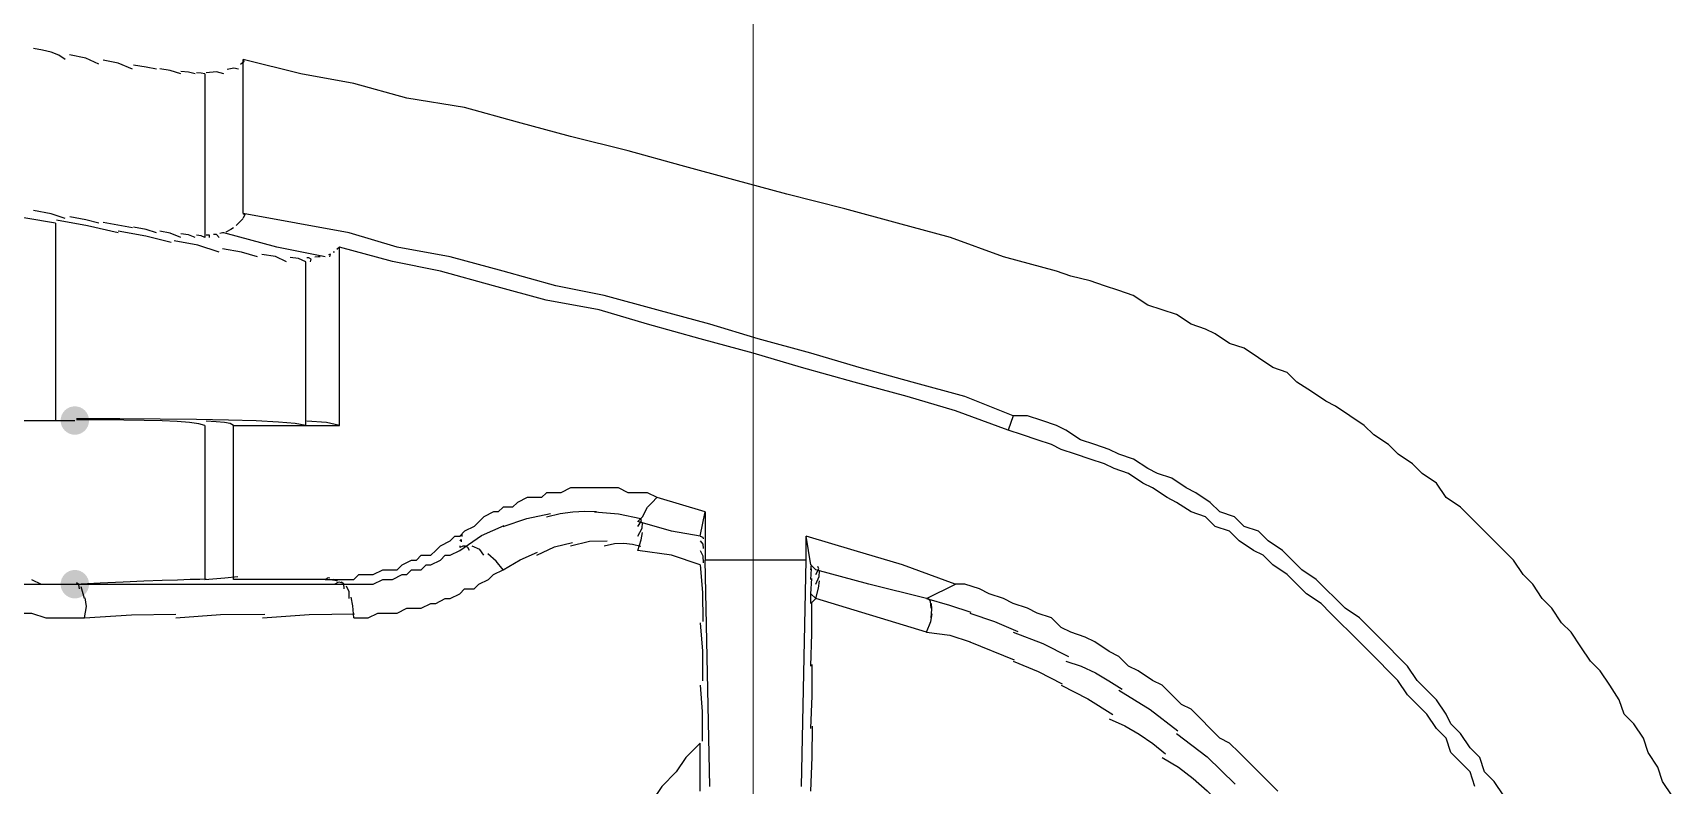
# Model space of a CAD drawing. Header units: millimetres. Extents: x 9 to 367, y 9 to 251.
# Drawn here: x 274.16 to 288.59, y 226.58 to 233.2 of the extents above; entities that cross this region are included whole.
import ezdxf

# ---------------------------------------------------------------- set-up
doc = ezdxf.new("R2010")
doc.units = ezdxf.units.MM
doc.layers.add('图层 1', color=7, linetype='Continuous')

msp = doc.modelspace()

# ---------------------------------------------------------------- hatches: boundary and pattern name
at = {"layer": '图层 1'}
h = msp.add_hatch(color=7, dxfattribs=at)
edge = h.paths.add_edge_path()
edge.add_arc((274.531737, 229.785298), 0.12506, 0, 360)
h = msp.add_hatch(color=7, dxfattribs=at)
edge = h.paths.add_edge_path()
edge.add_arc((274.531737, 228.345929), 0.12506, 0, 360)

# ---------------------------------------------------------------- linework, layer by layer
at = {"layer": '图层 1', "color": 3, "lineweight": 5}
msp.add_lwpolyline([(280.500702, 205.231929), (280.500702, 237.108929)], dxfattribs=at)
at = {"layer": '图层 1', "color": 7, "lineweight": 25}
for points in [[(274.447, 232.960298), (274.390473, 232.997918), (274.322866, 233.02393), (274.247918, 233.042203), (274.169364, 233.056606)], [(274.743263, 232.917894), (274.629227, 232.973148), (274.486088, 233.002208)], [(276.013474, 232.960298), (276.018766, 232.939793), (275.990191, 232.916906)], [(276.013474, 231.605667), (276.013474, 232.960333)], [(283.167561, 231.097702), (282.702247, 231.224702), (282.236227, 231.394035), (281.770561, 231.521035), (281.305247, 231.648035), (280.796894, 231.775035), (280.331228, 231.902035), (279.865914, 232.029035), (279.399894, 232.156035), (278.891894, 232.283035), (278.42658, 232.410035), (277.960561, 232.537035), (277.452914, 232.621702), (276.986894, 232.748702), (276.521227, 232.833369), (276.01358, 232.960369)], [(275.039526, 232.875702), (274.913937, 232.927737), (274.781998, 232.953313)], [(275.251404, 232.875702), (275.160034, 232.894355), (275.048557, 232.911685)], [(275.462929, 232.833333), (275.371648, 232.863893), (275.278779, 232.878842)], [(275.590071, 232.833333), (275.5327, 232.847753), (275.46554, 232.855558)], [(275.67449, 232.833333), (275.644195, 232.840874), (275.603582, 232.843917)], [(275.67449, 232.833333), (275.67449, 231.394)], [(275.843965, 232.833333), (275.776716, 232.85106), (275.688037, 232.843917)], [(275.971106, 232.875702), (275.929566, 232.885095), (275.871622, 232.873585)], [(274.362227, 231.520929), (273.85458, 231.605596)], [(274.447, 231.563298), (274.322999, 231.602897), (274.169364, 231.632442)], [(274.362227, 231.520929), (274.362227, 229.785263)], [(274.912772, 231.436333), (274.64228, 231.496747), (274.371259, 231.547106)], [(274.743263, 231.520929), (274.629536, 231.551092), (274.486441, 231.577021)], [(275.039526, 231.478737), (274.782351, 231.527421)], [(276.013474, 231.563298), (275.951738, 231.499445)], [(276.013474, 231.605667), (276.028291, 231.596847), (276.013474, 231.565803)], [(282.786526, 229.827667), (282.363545, 229.997), (281.897526, 230.124), (281.431859, 230.251), (281.008526, 230.378), (280.543212, 230.505), (280.119526, 230.632), (279.653859, 230.759), (279.188545, 230.886), (278.765212, 230.970667), (278.299192, 231.097667), (277.833526, 231.224667), (277.368212, 231.309333), (276.944526, 231.436333), (276.478859, 231.521), (276.013545, 231.605667)], [(275.378192, 231.351596), (275.156207, 231.405747), (274.913584, 231.450374)], [(275.251404, 231.436333), (275.160211, 231.465526), (275.048909, 231.484664)], [(275.462929, 231.393965), (275.37178, 231.434137), (275.278779, 231.450762)], [(275.590071, 231.393965), (275.5327, 231.417557), (275.46554, 231.427126)], [(275.67449, 231.393965), (275.644195, 231.410325), (275.603582, 231.414779)], [(275.716859, 231.393965), (275.715227, 231.414382), (275.687931, 231.414426)], [(275.801596, 231.393965), (275.778577, 231.421393), (275.750796, 231.421834)], [(275.843965, 231.436333), (275.831485, 231.434658), (275.807629, 231.430336)], [(276.732824, 231.224631), (276.309843, 231.309298), (275.843824, 231.436298)], [(275.928737, 231.478737), (275.903999, 231.465111), (275.858887, 231.440637)], [(275.801596, 231.267035), (275.614977, 231.326567), (275.406132, 231.36546)], [(276.140263, 231.224631), (275.999196, 231.267317), (275.831935, 231.296245)], [(276.39451, 231.182263), (276.296658, 231.226625), (276.175787, 231.246116)], [(276.690772, 231.224631), (276.673971, 231.225822), (276.644206, 231.222515)], [(276.732824, 231.224631), (276.707776, 231.231687)], [(276.775192, 231.224631), (276.780263, 231.248444), (276.763903, 231.242623)], [(276.817561, 231.267035), (276.80345, 231.265271)], [(276.859929, 231.309227), (276.838057, 231.289119)], [(282.74451, 229.700702), (282.278843, 229.870035), (281.855157, 229.997035), (281.38949, 230.124035), (280.924176, 230.251035), (280.500843, 230.378035), (280.034824, 230.505035), (279.56951, 230.632035), (279.146176, 230.759035), (278.680157, 230.843702), (278.21449, 230.970702), (277.749176, 231.097702), (277.325843, 231.182369), (276.859824, 231.309369)], [(276.859929, 229.742894), (276.859929, 231.309227)], [(276.563667, 231.182263), (276.498535, 231.209294), (276.425731, 231.218599)], [(276.563667, 229.742894), (276.563667, 231.182227)], [(276.606035, 231.182263), (276.610533, 231.203259), (276.590557, 231.215749), (276.573227, 231.214718)], [(288.586228, 226.483227), (288.501561, 226.610227), (288.459228, 226.737227), (288.374561, 226.864227), (288.33258, 226.991227), (288.247561, 227.118227), (288.162894, 227.202894), (288.120561, 227.329894), (288.036247, 227.456894), (287.95158, 227.583894), (287.866561, 227.668561), (287.781894, 227.795561), (287.697228, 227.922561), (287.612914, 228.007227), (287.527894, 228.134227), (287.443227, 228.218894), (287.358561, 228.345894), (287.274247, 228.430561), (287.189227, 228.557561), (287.104561, 228.642227), (287.019894, 228.726894), (286.893247, 228.853894), (286.808227, 228.938561), (286.723561, 229.023227), (286.596914, 229.107894), (286.511894, 229.234894), (286.384894, 229.319561), (286.300228, 229.404227), (286.17358, 229.488894), (286.088561, 229.573561), (285.961561, 229.658227), (285.877247, 229.742894), (285.749894, 229.827561), (285.622894, 229.912227), (285.53858, 229.954561), (285.411228, 230.039227), (285.284227, 230.123894), (285.199561, 230.208561), (285.072561, 230.250894), (284.945561, 230.335561), (284.818914, 230.420227), (284.691561, 230.462561), (284.564561, 230.547227), (284.480247, 230.589561), (284.352894, 230.631894), (284.225894, 230.716561), (284.099247, 230.758894), (283.971894, 230.801227), (283.844894, 230.885894), (283.718247, 230.928227), (283.590894, 230.970561), (283.463894, 231.012894), (283.294561, 231.055227), (283.167561, 231.097561)], [(273.600192, 229.870035), (273.684859, 229.870035), (273.769526, 229.827702), (273.854545, 229.827702), (273.981192, 229.827702), (274.065859, 229.785369), (274.150878, 229.785369), (274.235545, 229.785369), (274.362192, 229.785369)], [(274.150702, 229.785298), (274.235369, 229.785298), (274.319683, 229.785298), (274.447035, 229.785298), (274.531702, 229.785298)], [(274.362227, 229.785298), (274.446894, 229.785298), (274.531561, 229.785298)], [(276.563667, 229.742894), (276.469594, 229.758837), (276.322328, 229.77148), (276.125858, 229.78123), (275.884173, 229.788491), (275.601262, 229.793668), (275.281115, 229.797167), (274.927722, 229.799392), (274.545072, 229.80075)], [(275.67449, 229.742894), (275.622438, 229.757069), (275.541306, 229.768123), (275.432905, 229.776474), (275.299047, 229.782538), (275.141541, 229.786733), (274.962199, 229.789477), (274.762831, 229.791188), (274.545249, 229.792283)], [(282.786526, 229.827667), (282.744545, 229.700667)], [(287.104667, 226.483227), (287.02, 226.610227), (286.935333, 226.694894), (286.893, 226.821894), (286.808333, 226.906561), (286.723667, 227.033561), (286.639, 227.118227), (286.596667, 227.202894), (286.512, 227.329894), (286.427333, 227.414561), (286.342667, 227.499227), (286.257647, 227.626227), (286.173333, 227.710894), (286.088667, 227.795561), (286.004, 227.880227), (285.919686, 227.964894), (285.834667, 228.049561), (285.707667, 228.134227), (285.623, 228.218894), (285.538333, 228.303561), (285.453667, 228.388227), (285.326667, 228.472894), (285.242, 228.557561), (285.157333, 228.642227), (285.030333, 228.726894), (284.945667, 228.811561), (284.818667, 228.853894), (284.734, 228.938561), (284.607, 228.980894), (284.522333, 229.065561), (284.395333, 229.150227), (284.310667, 229.192561), (284.183667, 229.277227), (284.056667, 229.319561), (283.972, 229.361894), (283.845, 229.446561), (283.718, 229.488894), (283.633333, 229.531228), (283.506333, 229.573561), (283.379333, 229.615894), (283.252333, 229.700561), (283.167667, 229.742894), (283.040667, 229.785227), (282.913667, 229.827561), (282.786667, 229.827561)], [(275.67449, 229.742894), (275.67449, 228.388227)], [(275.928737, 229.742894), (275.899622, 229.757656), (275.847422, 229.767589), (275.775643, 229.774347), (275.68779, 229.779583)], [(275.928737, 228.388298), (275.928737, 229.742965)], [(275.928737, 229.742894), (276.860071, 229.742894)], [(276.859929, 229.742894), (276.746996, 229.76825), (276.573474, 229.780641)], [(286.850843, 226.567894), (286.80851, 226.694894), (286.72349, 226.779561), (286.638824, 226.864227), (286.596843, 226.991227), (286.512176, 227.075894), (286.427157, 227.202894), (286.34249, 227.287561), (286.257824, 227.372227), (286.17351, 227.499227), (286.08849, 227.583894), (286.003824, 227.668561), (285.91951, 227.753227), (285.834843, 227.837894), (285.750176, 227.922561), (285.665157, 228.007227), (285.58049, 228.091894), (285.496176, 228.176561), (285.368824, 228.261227), (285.284157, 228.345894), (285.19949, 228.430561), (285.072843, 228.515227), (284.987824, 228.599894), (284.903157, 228.642227), (284.77651, 228.726894), (284.691843, 228.811561), (284.56449, 228.853894), (284.480176, 228.938561), (284.353176, 228.980894), (284.225824, 229.065561), (284.141157, 229.107894), (284.01451, 229.192561), (283.92949, 229.234894), (283.802843, 229.319561), (283.675843, 229.361894), (283.590824, 229.404227), (283.463824, 229.446561), (283.337176, 229.488894), (283.209824, 229.531228), (283.125157, 229.573561), (282.99851, 229.615894), (282.871157, 229.658227), (282.74451, 229.700561)], [(279.653894, 229.107965), (279.56958, 229.150298), (279.527247, 229.150298), (279.442227, 229.150298), (279.399894, 229.150298), (279.315227, 229.192631), (279.272894, 229.192631), (279.18858, 229.192631), (279.146247, 229.192631), (279.061227, 229.192631), (279.018894, 229.192631), (278.934227, 229.192631), (278.891894, 229.192631), (278.80758, 229.150298), (278.722561, 229.150298), (278.680228, 229.150298), (278.637894, 229.107965), (278.553227, 229.107965), (278.511247, 229.107965), (278.42658, 229.065631), (278.383894, 229.023298), (278.299227, 229.023298), (278.256894, 228.980965), (278.214561, 228.980965), (278.130247, 228.938631), (278.087914, 228.896298), (278.045228, 228.853965), (277.960561, 228.811631), (277.918228, 228.769298)], [(279.484737, 228.896263), (279.527071, 228.938596), (279.569404, 229.023263), (279.611384, 229.065596), (279.653718, 229.107929)], [(280.077298, 228.981035), (279.653965, 229.108035)], [(278.299298, 228.853894), (278.509686, 228.924847), (278.717693, 228.967489)], [(278.680333, 228.938667), (278.802372, 228.967633), (278.91449, 228.983337), (279.01986, 228.988524), (279.121658, 228.985939)], [(279.103737, 228.981035), (279.315977, 228.964278), (279.511548, 228.924238)], [(279.484737, 228.853894), (279.517325, 228.903724), (279.511548, 228.92445)], [(280.034929, 228.769333), (280.077263, 228.981)], [(280.077298, 228.981035), (280.077298, 228.557702)], [(277.918263, 228.642369), (278.109248, 228.773161), (278.309493, 228.863207)], [(277.918263, 228.769333), (277.937489, 228.783312), (277.937666, 228.765806)], [(280.034929, 228.769333), (279.780929, 228.811667), (279.484596, 228.896333)], [(279.484737, 228.769333), (279.522132, 228.838257), (279.525659, 228.88575)], [(279.484737, 228.642369), (279.516002, 228.736472), (279.525307, 228.801471)], [(276.732824, 228.388298), (276.775157, 228.388298), (276.859824, 228.388298), (276.902157, 228.388298), (276.987176, 228.388298), (277.02951, 228.430631), (277.113824, 228.430631), (277.156157, 228.430631), (277.240824, 228.472965), (277.28351, 228.472965), (277.368176, 228.472965), (277.41051, 228.515298), (277.494824, 228.557631), (277.537157, 228.557631), (277.57949, 228.599965), (277.66451, 228.599965), (277.706843, 228.642298), (277.749176, 228.684631), (277.83349, 228.726965), (277.875824, 228.769298), (277.918157, 228.769298)], [(276.859929, 228.345929), (276.902263, 228.345929), (276.986929, 228.345929), (277.029263, 228.345929), (277.113929, 228.345929), (277.156263, 228.345929), (277.240929, 228.388263), (277.283263, 228.388263), (277.325596, 228.388263), (277.410616, 228.430596), (277.452949, 228.430596), (277.494929, 228.472929), (277.579596, 228.472929), (277.621929, 228.515263), (277.664263, 228.515263), (277.749282, 228.557596), (277.791263, 228.599929), (277.833596, 228.599929), (277.918263, 228.642263)], [(277.918263, 228.726965), (277.931316, 228.73768), (277.929552, 228.719556)], [(277.918263, 228.684561), (277.919321, 228.669744)], [(278.003, 228.642369), (277.989639, 228.66854), (277.968869, 228.680028), (277.944262, 228.679476), (277.919392, 228.669532)], [(278.130141, 228.6), (278.096274, 228.652255), (278.028541, 228.680433)], [(278.299298, 228.473035), (278.448744, 228.561053), (278.601629, 228.628963)], [(278.595561, 228.6), (278.753164, 228.674612), (278.910239, 228.711125)], [(278.891859, 228.684561), (279.06031, 228.723587), (279.216062, 228.726894)], [(279.188474, 228.684561), (279.278681, 228.703004), (279.36085, 228.705904), (279.437265, 228.697162), (279.510208, 228.68068)], [(280.034929, 228.515263), (279.780929, 228.599929), (279.484596, 228.642263)], [(280.034929, 228.769333), (280.057948, 228.760029), (280.061388, 228.743581)], [(280.034929, 228.726965), (280.057816, 228.699183), (280.060329, 228.659231)], [(280.034929, 228.642369), (280.056361, 228.594214), (280.059271, 228.53336)], [(282.278737, 228.345929), (281.813071, 228.515263), (281.389384, 228.642263), (280.966051, 228.769263)], [(280.966157, 228.557631), (280.966157, 228.769298)], [(281.008526, 228.515263), (280.966192, 228.769263)], [(278.299298, 228.473035), (278.238929, 228.548838), (278.165595, 228.612735)], [(280.034929, 228.515263), (280.055126, 228.273786), (280.056802, 228.018552)], [(280.966157, 228.557631), (280.077157, 228.557631)], [(280.119667, 226.567894), (280.077333, 228.557561)], [(280.924106, 226.567894), (280.966086, 228.557561)], [(281.008526, 228.473035), (281.012759, 228.517132)], [(281.008526, 228.515263), (281.050859, 228.472929)], [(281.050894, 228.430667), (281.076779, 228.480408), (281.069591, 228.501575)], [(273.303894, 228.430667), (273.430894, 228.430667), (273.557894, 228.388333), (273.642561, 228.388333), (273.769561, 228.388333), (273.85458, 228.388333), (273.981227, 228.346), (274.065894, 228.346), (274.193247, 228.346), (274.319894, 228.346), (274.404561, 228.346), (274.531561, 228.346)], [(274.150702, 228.388298), (274.235369, 228.345965), (274.319683, 228.345965), (274.447035, 228.345965), (274.531702, 228.345965)], [(274.531737, 228.345929), (274.753771, 228.358263), (274.956647, 228.368), (275.138869, 228.375521), (275.298941, 228.381207), (275.435365, 228.385438), (275.546646, 228.388594), (275.631286, 228.391055), (275.68779, 228.393202)], [(274.531737, 228.345929), (276.860071, 228.345929)], [(274.574106, 228.303737), (274.567183, 228.343469), (274.545178, 228.357007)], [(275.67449, 228.388298), (275.85057, 228.402145), (275.96659, 228.412287)], [(276.732824, 228.388298), (275.928843, 228.388298)], [(276.732824, 228.388298), (276.759502, 228.403467), (276.775862, 228.400645)], [(276.775192, 228.388298), (276.806942, 228.388651)], [(276.775192, 228.388298), (276.819378, 228.382257), (276.839751, 228.375951)], [(276.817561, 228.345929), (276.854999, 228.365288), (276.875769, 228.362157)], [(276.902298, 228.303737), (276.899079, 228.348099), (276.875487, 228.362298)], [(276.987071, 228.049631), (277.029404, 228.049631), (277.113718, 228.049631), (277.198737, 228.091965), (277.241071, 228.091965), (277.325737, 228.091965), (277.368071, 228.091965), (277.452737, 228.134298), (277.537404, 228.134298), (277.579737, 228.134298), (277.664404, 228.176631), (277.706737, 228.176631), (277.791051, 228.218965), (277.833384, 228.218965), (277.918404, 228.261298), (277.960737, 228.303631), (278.045404, 228.303631), (278.087737, 228.345965), (278.172051, 228.388298), (278.214384, 228.430631), (278.299404, 228.472965)], [(281.008526, 228.388298), (281.01417, 228.481079)], [(281.008526, 228.261333), (281.015581, 228.395036)], [(282.02449, 228.218965), (281.516843, 228.345965), (281.050824, 228.472965)], [(281.050894, 228.345929), (281.081983, 228.413398), (281.084761, 228.461288)], [(281.050894, 228.218965), (281.074574, 228.309805), (281.083702, 228.375245)], [(282.02449, 228.218965), (282.278843, 228.345965)], [(285.115141, 226.525667), (285.030474, 226.610333), (284.945455, 226.695), (284.861141, 226.779667), (284.776474, 226.864333), (284.691808, 226.949), (284.606788, 226.991333), (284.522122, 227.076), (284.437808, 227.160667), (284.353141, 227.245333), (284.268122, 227.287667), (284.183455, 227.372333), (284.099141, 227.457), (284.014474, 227.499333), (283.887122, 227.584), (283.802808, 227.626333), (283.718141, 227.711), (283.633474, 227.753333), (283.506122, 227.838), (283.421808, 227.880333), (283.294808, 227.922667), (283.209788, 227.965), (283.125122, 228.049667), (282.998474, 228.092), (282.913808, 228.134333), (282.786455, 228.176667), (282.702141, 228.219), (282.575141, 228.261333), (282.490122, 228.303667), (282.363474, 228.346), (282.278808, 228.346)], [(274.616157, 228.218965), (274.586524, 228.321976)], [(274.616157, 228.049631), (274.63309, 228.149247), (274.622507, 228.225315)], [(276.944667, 228.218965), (276.944799, 228.278716), (276.922442, 228.32762)], [(276.987071, 228.049631), (276.978868, 228.154627), (276.962729, 228.231312)], [(281.008526, 228.261333), (281.050859, 228.219)], [(281.008526, 228.176596), (281.008526, 228.261263)], [(281.008526, 228.176596), (281.050859, 228.218929)], [(282.02449, 227.922702), (281.050824, 228.219035)], [(282.02449, 228.218965), (282.227955, 228.16252), (282.415015, 228.098667)], [(282.066859, 228.134228), (282.059892, 228.196934), (282.043928, 228.221011)], [(273.303894, 228.176596), (273.430894, 228.176596), (273.557894, 228.134263), (273.684894, 228.134263), (273.811894, 228.091929), (273.896914, 228.091929), (274.023561, 228.091929), (274.150561, 228.091929), (274.277914, 228.049596), (274.404561, 228.049596), (274.489227, 228.049596), (274.616227, 228.049596)], [(274.616157, 228.049631), (275.030891, 228.07631), (275.421549, 228.081029)], [(275.420561, 228.049631), (275.812056, 228.078339), (276.203022, 228.083498)], [(276.182631, 228.049631), (276.594764, 228.080367), (276.991551, 228.085967)], [(281.008526, 227.626227), (281.016375, 227.912727), (281.016287, 228.189966)], [(282.02449, 227.922702), (282.063957, 228.016409), (282.073526, 228.08498)], [(282.066859, 228.049631), (282.072812, 228.125523), (282.067917, 228.176279)], [(282.40549, 228.092035), (282.621964, 228.01782), (282.828118, 227.931169)], [(280.034929, 228.007263), (280.053274, 227.755732), (280.054685, 227.495735)], [(282.02449, 227.922702), (282.230733, 227.896288), (282.408665, 227.839446)], [(282.786526, 227.922702), (283.048816, 227.823483), (283.275123, 227.708919)], [(282.40549, 227.837929), (282.797426, 227.680238)], [(281.008526, 227.075894), (281.01858, 227.364643), (281.019109, 227.638575)], [(282.786526, 227.668631), (283.00904, 227.577791), (283.219384, 227.470017)], [(283.252298, 227.668631), (283.385576, 227.624148), (283.511016, 227.565708), (283.63057, 227.497082), (283.746187, 227.42204)], [(280.034929, 227.456929), (280.051157, 227.225463), (280.052568, 226.965157)], [(283.209929, 227.456929), (283.443645, 227.337646), (283.66466, 227.199049)], [(283.718071, 227.414702), (283.991914, 227.244531), (284.235596, 227.056632)], [(281.008526, 226.525702), (281.020432, 226.824902), (281.021226, 227.095791)], [(283.633333, 227.160631), (283.770553, 227.100979), (283.896858, 227.027634), (284.015226, 226.944235), (284.128633, 226.85442)], [(280.034929, 226.948929), (279.907929, 226.821929), (279.823263, 226.694929), (279.696263, 226.567929), (279.611596, 226.440929)], [(280.034929, 226.525702), (280.034929, 226.949035)], [(284.225894, 227.033702), (284.493608, 226.826533), (284.74095, 226.588144)], [(284.099106, 226.822), (284.241182, 226.735338), (284.371847, 226.636174), (284.493848, 226.527618), (284.609928, 226.412778)]]:
    msp.add_lwpolyline(points, dxfattribs=at)

doc.saveas('drawing.dxf')
